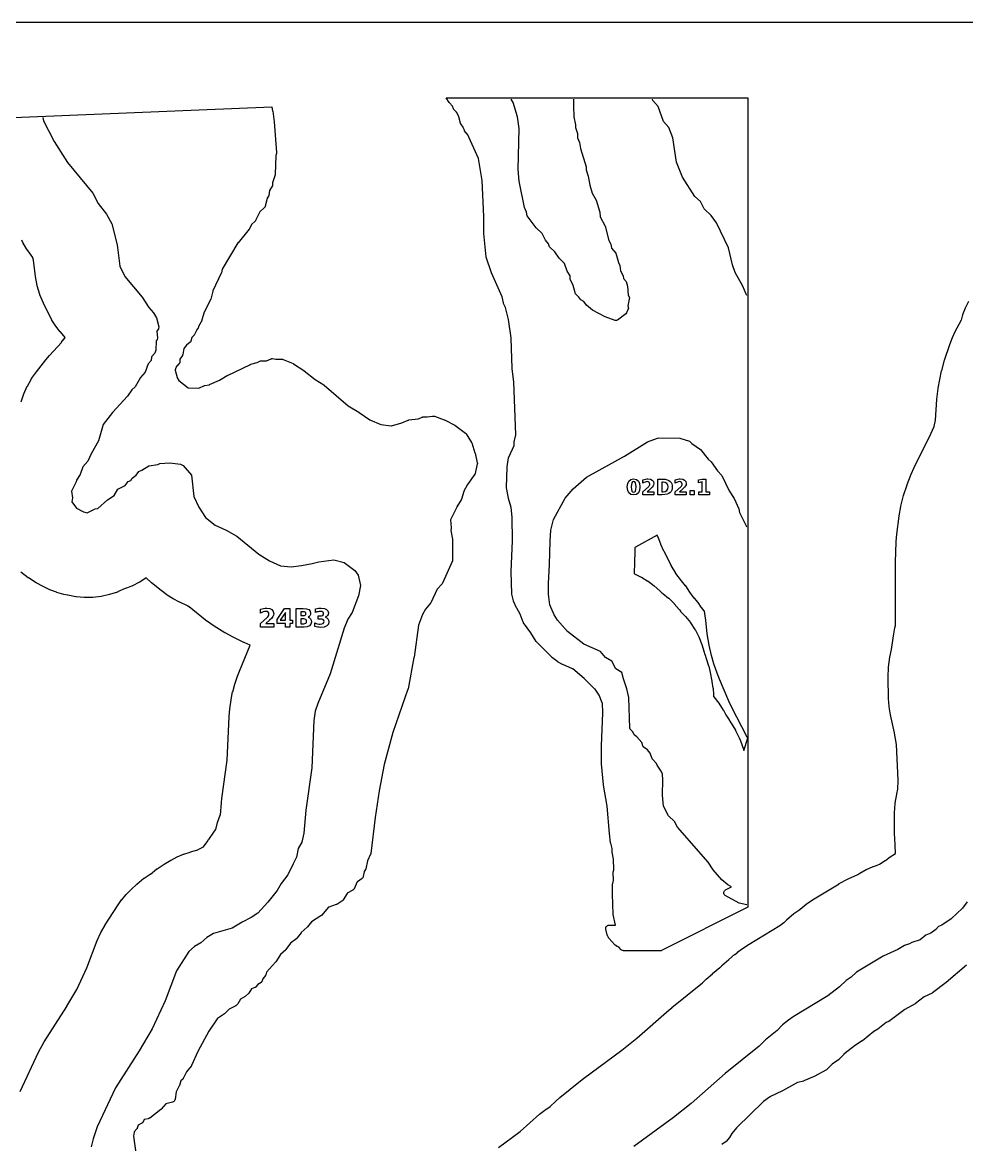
# Model space of a CAD drawing. Header units: millimetres. Extents: x 0 to 841, y 0 to 594.
# Drawn here: x 395.7 to 618.4, y 329.5 to 594 of the extents above; entities that cross this region are included whole.
import ezdxf

# ---------------------------------------------------------------- set-up
doc = ezdxf.new("R2010")
doc.units = ezdxf.units.MM
for name, color, linetype in [('CUT', 1, 'Continuous'), ('ENGRAVE', 5, 'Continuous'), ('SHEET_EDGE_DO_NOT_CUT', 8, 'Continuous')]:
    doc.layers.add(name, color=color, linetype=linetype)

msp = doc.modelspace()

# ---------------------------------------------------------------- linework, layer by layer
at = {"layer": 'CUT'}
for points in [[(380.17, 571.01), (454.53, 574.11), (454.75, 573.11), (454.75, 573.11), (454.76, 573.07), (455.11, 570.57), (455.11, 570.54), (455.67, 563.3), (455.67, 563.25), (455.67, 563.21), (455.66, 563.16), (455.65, 563.11), (455.5, 562.65), (455.5, 562.64), (455.5, 562.63), (455.36, 558.18), (455.36, 558.14), (455.35, 558.09), (455.34, 558.05), (454.74, 556.16), (454.74, 556.15), (454.74, 556.14), (454.75, 555.65), (454.75, 555.6), (454.74, 555.55), (454.73, 555.5), (454.71, 555.46), (454.69, 555.41), (454.67, 555.37), (454.04, 554.41), (454.03, 554.4), (454.03, 554.38), (453.84, 553.22), (453.83, 553.17), (453.82, 553.12), (453.8, 553.08), (453.77, 553.03), (453.46, 552.54), (453.45, 552.53), (453.45, 552.51), (453, 550.69), (452.99, 550.65), (452.97, 550.6), (452.95, 550.56), (452.87, 550.43), (452.85, 550.39), (452.82, 550.35), (452.78, 550.32), (451.72, 549.33), (451.71, 549.33), (451.7, 549.32), (450.74, 547.29), (450.71, 547.25), (450.69, 547.21), (450.65, 547.17), (450.62, 547.13), (449.74, 546.35), (449.74, 546.34), (449.73, 546.33), (449.3, 545.35), (449.28, 545.31), (449.25, 545.27), (449.23, 545.23), (446.58, 542.05), (446.58, 542.04), (446.57, 542.03), (442.88, 535.85), (442.87, 535.84), (442.87, 535.83), (442.66, 535.01), (442.64, 534.96), (442.63, 534.92), (440.66, 530.69), (440.65, 530.68), (440.65, 530.66), (440.17, 528.78), (440.15, 528.73), (440.13, 528.68), (438.52, 525.45), (438.51, 525.44), (438.51, 525.43), (437.97, 523.56), (437.96, 523.52), (437.94, 523.48), (437.92, 523.44), (437.24, 522.3), (437.23, 522.29), (437.23, 522.28), (437.16, 521.96), (437.15, 521.91), (437.13, 521.86), (437.11, 521.81), (437.08, 521.77), (437.05, 521.73), (436.78, 521.42), (436.77, 521.41), (436.76, 521.4), (436.29, 520.41), (436.27, 520.37), (436.24, 520.33), (436.22, 520.3), (435.73, 519.74), (435.72, 519.72), (435.72, 519.71), (435.47, 518.87), (435.46, 518.82), (435.43, 518.77), (435.41, 518.72), (435.37, 518.68), (435.34, 518.64), (435.3, 518.61), (434.42, 517.93), (434.41, 517.93), (434.4, 517.92), (433.84, 517.16), (433.83, 517.14), (433.83, 517.13), (433.54, 515.71), (433.53, 515.66), (433.51, 515.61), (433.49, 515.57), (433.47, 515.52), (432.85, 514.61), (432.84, 514.6), (432.84, 514.59), (432.89, 514.13), (432.89, 514.08), (432.89, 514.04), (432.89, 513.99), (432.87, 513.88), (432.86, 513.83), (432.84, 513.79), (432.82, 513.74), (432.8, 513.7), (432.74, 513.6), (432.72, 513.56), (432.69, 513.53), (432.65, 513.5), (432.12, 513), (432.12, 512.99), (432.11, 512.98), (431.77, 512.07), (431.77, 512.05), (431.77, 512.04), (432.23, 510.27), (432.24, 510.26), (432.24, 510.25), (432.61, 509.6), (432.62, 509.59), (432.63, 509.58), (434.82, 507.84), (434.83, 507.83), (434.84, 507.83), (437.32, 507.8), (437.33, 507.8), (437.35, 507.81), (438.64, 508.38), (438.67, 508.4), (438.71, 508.41), (438.76, 508.42), (439.81, 508.6), (439.82, 508.6), (439.83, 508.61), (442.23, 509.69), (442.25, 509.7), (444.05, 510.74), (444.08, 510.76), (449.5, 513.4), (449.54, 513.42), (449.59, 513.44), (451.1, 513.85), (451.11, 513.85), (451.12, 513.85), (451.87, 514.21), (451.91, 514.23), (451.95, 514.25), (452, 514.26), (452.04, 514.26), (452.09, 514.26), (453.27, 514.25), (453.28, 514.25), (453.29, 514.26), (454.43, 514.72), (454.48, 514.73), (454.52, 514.74), (454.56, 514.75), (454.61, 514.75), (454.65, 514.75), (454.7, 514.75), (455.48, 514.62), (455.51, 514.62), (457.04, 514.59), (457.09, 514.58), (457.13, 514.58), (457.18, 514.57), (457.22, 514.55), (459.57, 513.6), (459.61, 513.58), (459.65, 513.55), (462.14, 511.91), (462.18, 511.88), (464.75, 509.86), (464.77, 509.85), (466.85, 508.53), (466.88, 508.51), (466.91, 508.49), (472.53, 503.6), (472.54, 503.59), (472.55, 503.58), (475.11, 502.1), (475.14, 502.08), (477.67, 500.35), (477.68, 500.34), (477.69, 500.34), (480.22, 499.21), (480.23, 499.21), (480.24, 499.2), (482.73, 498.92), (482.74, 498.92), (482.76, 498.92), (485.18, 499.61), (485.21, 499.62), (486.71, 500.26), (486.76, 500.27), (486.8, 500.28), (486.85, 500.29), (489.04, 500.56), (489.05, 500.56), (489.06, 500.57), (490.07, 500.97), (490.12, 500.99), (490.17, 501), (490.22, 501.01), (490.27, 501.01), (491.18, 501), (491.19, 501), (491.2, 501), (492.46, 501.21), (492.51, 501.21), (492.56, 501.21), (492.61, 501.21), (492.79, 501.19), (492.84, 501.18), (492.89, 501.16), (495.2, 500.33), (495.26, 500.31), (497.67, 499.06), (497.71, 499.04), (497.74, 499.02), (500.25, 497.15), (500.28, 497.12), (500.32, 497.09), (500.35, 497.05), (500.37, 497.02), (501.63, 495), (501.66, 494.94), (501.68, 494.89), (502.45, 492.53), (502.47, 492.49), (503.01, 490.15), (503.02, 490.1), (503.02, 490.06), (503.02, 490.01), (503.02, 489.97), (503.01, 489.93), (502.5, 487.65), (502.49, 487.6), (502.47, 487.56), (502.45, 487.51), (502.42, 487.47), (500.71, 485.08), (500.7, 485.05), (499.82, 483.49), (499.82, 483.48), (499.81, 483.46), (499.27, 481.58), (499.26, 481.54), (499.24, 481.5), (499.22, 481.45), (498.18, 479.78), (498.16, 479.76), (496.68, 476.74), (496.67, 476.73), (496.67, 476.72), (496.85, 474.87), (496.85, 474.82), (496.85, 474.77), (496.84, 474.72), (496.75, 474.27), (496.75, 474.26), (496.75, 474.25), (497.14, 472.22), (497.14, 472.17), (497.15, 472.13), (497.17, 467.27), (497.17, 467.22), (497.16, 467.17), (497.15, 467.11), (497.13, 467.07), (494.78, 461.82), (494.75, 461.77), (494.72, 461.73), (494.69, 461.69), (493.52, 460.43), (493.51, 460.42), (493.51, 460.41), (492.03, 457.2), (492.01, 457.16), (491.99, 457.12), (491.96, 457.08), (490.81, 455.72), (490.8, 455.71), (490.8, 455.7), (490.07, 454.45), (490.06, 454.44), (490.06, 454.43), (489.13, 451.9), (489.12, 451.89), (489.12, 451.88), (488.08, 444.33), (488.07, 444.31), (486.68, 436.87), (486.67, 436.83), (486.66, 436.79), (483.08, 426.64), (483.07, 426.62), (481.08, 419.04), (481.07, 419.03), (479.9, 412.89), (479.9, 412.88), (478.92, 406.6), (478.92, 406.59), (477.9, 398.05), (477.89, 398), (477.88, 397.95), (477.86, 397.89), (477.12, 396.35), (477.12, 396.34), (477.11, 396.33), (476.72, 394.46), (476.71, 394.41), (476.69, 394.36), (476.67, 394.31), (476.64, 394.27), (476.32, 393.81), (476.31, 393.81), (476.31, 393.79), (476.12, 392.62), (476.11, 392.57), (476.09, 392.52), (476.07, 392.48), (476.05, 392.43), (476.02, 392.39), (475.93, 392.28), (475.9, 392.24), (475.86, 392.2), (475.82, 392.17), (474.72, 391.43), (474.71, 391.43), (474.71, 391.42), (473.95, 389.78), (473.92, 389.74), (473.9, 389.69), (473.86, 389.65), (473.83, 389.62), (473.72, 389.52), (473.68, 389.48), (473.63, 389.46), (472.33, 388.7), (472.32, 388.69), (472.32, 388.68), (471.4, 387.18), (471.37, 387.14), (471.34, 387.1), (471.3, 387.06), (471.26, 387.03), (469.89, 386.09), (469.85, 386.07), (469.81, 386.05), (469.76, 386.03), (467.96, 385.46), (467.95, 385.46), (467.94, 385.45), (466.25, 383.47), (466.21, 383.43), (466.17, 383.4), (466.13, 383.37), (463.9, 381.99), (463.89, 381.99), (463.88, 381.98), (462.98, 380.78), (462.94, 380.74), (462.91, 380.71), (461.47, 379.43), (461.46, 379.42), (461.45, 379.41), (460.55, 378.17), (460.52, 378.14), (460.49, 378.1), (460.45, 378.07), (458.96, 376.93), (458.95, 376.92), (458.94, 376.91), (457.89, 375.45), (457.86, 375.41), (457.82, 375.37), (456.62, 374.27), (456.61, 374.27), (456.6, 374.26), (455.5, 372.52), (455.48, 372.49), (455.45, 372.45), (453.32, 370.11), (453.31, 370.1), (453.31, 370.08), (453.12, 369.49), (453.11, 369.45), (453.09, 369.41), (453.07, 369.38), (453.04, 369.34), (452.42, 368.53), (452.42, 368.52), (452.41, 368.51), (452.28, 368.05), (452.26, 368), (452.24, 367.96), (452.22, 367.91), (452.14, 367.81), (452.12, 367.77), (452.08, 367.73), (452.05, 367.7), (452.01, 367.67), (451.28, 367.17), (451.27, 367.17), (451.26, 367.16), (450.79, 366.61), (450.76, 366.57), (450.72, 366.53), (450.68, 366.5), (450.63, 366.48), (450.58, 366.46), (449.76, 366.17), (449.75, 366.16), (449.75, 366.15), (449.14, 365.19), (449.11, 365.15), (449.08, 365.11), (449.05, 365.08), (448.35, 364.44), (448.31, 364.41), (448.27, 364.38), (447.19, 363.73), (447.18, 363.72), (447.18, 363.71), (446.51, 362.63), (446.48, 362.59), (446.45, 362.56), (446.42, 362.52), (446.04, 362.18), (446, 362.15), (445.96, 362.12), (445.92, 362.1), (444.49, 361.41), (444.48, 361.4), (444.47, 361.4), (443.51, 360.39), (443.47, 360.35), (443.43, 360.32), (441.72, 359.16), (441.71, 359.15), (441.7, 359.14), (439.68, 356.2), (439.67, 356.18), (437.11, 351.4), (437.1, 351.39), (435.61, 348.08), (435.59, 348.04), (435.57, 348), (435.54, 347.97), (434.45, 346.63), (434.44, 346.62), (434.43, 346.61), (433.67, 345.05), (433.64, 345.01), (433.62, 344.97), (433.59, 344.94), (433.56, 344.9), (433.08, 344.47), (433.07, 344.46), (433.07, 344.45), (432.76, 343.42), (432.74, 343.38), (432.72, 343.33), (431.98, 341.93), (431.97, 341.92), (431.97, 341.9), (431.74, 340.15), (431.73, 340.11), (431.72, 340.07), (431.7, 340.03), (431.64, 339.87), (431.62, 339.83), (431.6, 339.79), (431.57, 339.75), (431.54, 339.72), (431.51, 339.68), (431.47, 339.65), (431.31, 339.53), (431.27, 339.51), (431.22, 339.48), (431.18, 339.47), (431.13, 339.45), (429.59, 339.09), (429.58, 339.08), (429.57, 339.07), (428.48, 337.77), (428.44, 337.73), (428.4, 337.69), (425.75, 335.71), (425.71, 335.69), (425.67, 335.66), (425.52, 335.59), (425.47, 335.57), (425.42, 335.56), (425.38, 335.55), (424.51, 335.41), (424.5, 335.41), (424.49, 335.4), (424.1, 334.68), (424.07, 334.63), (424.04, 334.59), (424.01, 334.56), (423.97, 334.52), (423.93, 334.5), (423.88, 334.47), (423.04, 334.04), (423.03, 334.04), (423.02, 334.02), (422.84, 333.35), (422.83, 333.31), (422.81, 333.27), (422.79, 333.23), (422.77, 333.19), (422.74, 333.15), (422.13, 332.44), (422.12, 332.43), (422.12, 332.42), (421.95, 331.48), (421.95, 331.47), (421.95, 331.46), (422.95, 324.06)], [(395.47, 504.55), (396.08, 506.41), (396.1, 506.46), (396.89, 508.24), (396.91, 508.29), (397.88, 509.99), (397.91, 510.03), (399.04, 511.63), (399.06, 511.65), (401.25, 514.43), (401.26, 514.44), (402.15, 515.49), (402.16, 515.5), (404.95, 518.57), (404.97, 518.59), (405.39, 519.17), (405.4, 519.19), (405.82, 519.71), (405.83, 519.72), (405.82, 519.73), (404.7, 521.05), (404.68, 521.06), (403.64, 522.39), (403.61, 522.43), (402.69, 523.83), (402.67, 523.87), (401.87, 525.36), (401.86, 525.38), (400.69, 527.79), (400.68, 527.82), (399.85, 529.8), (399.83, 529.85), (399.23, 531.91), (399.21, 531.96), (398.84, 534.08), (398.83, 534.11), (398.37, 537.95), (398.36, 537.98), (398.23, 538.54), (398.22, 538.55), (398.21, 538.56), (397.78, 539.12), (397.77, 539.14), (396.76, 540.57), (396.74, 540.61), (395.87, 542.12), (395.86, 542.14), (395.58, 542.68)], [(508, 328.77), (513.11, 332.53), (513.12, 332.54), (517.7, 336.6), (517.71, 336.61), (518.91, 337.59), (518.94, 337.61), (520.15, 338.45), (520.18, 338.47), (521.51, 339.71), (521.52, 339.72), (522.48, 340.54), (522.49, 340.55), (527.31, 344.48), (527.32, 344.49), (528.07, 345.07), (528.08, 345.07), (537.11, 351.74), (537.12, 351.75), (540.62, 354.51), (540.63, 354.52), (548.22, 361.2), (548.23, 361.2), (548.85, 361.73), (548.86, 361.74), (556.11, 367.6), (556.13, 367.61), (556.97, 368.44), (556.99, 368.46), (558.44, 369.74), (558.46, 369.76), (560.23, 371.19), (560.25, 371.21), (560.66, 371.63), (560.68, 371.65), (562.29, 373.12), (562.31, 373.13), (563.69, 374.26), (563.7, 374.27), (564.45, 374.85), (564.46, 374.86), (565.55, 375.67), (565.57, 375.68), (567.1, 376.71), (567.12, 376.72), (574.35, 381.1), (574.37, 381.11), (575.31, 381.82), (575.33, 381.84), (575.99, 382.48), (576.01, 382.5), (577.6, 383.89), (577.64, 383.93), (579.03, 384.9), (579.06, 384.92), (579.11, 384.96), (579.12, 384.98), (580.52, 386.12), (580.56, 386.15), (582.06, 387.16), (582.08, 387.17), (588.3, 390.96), (588.33, 390.97), (590.46, 392.1), (590.49, 392.11), (592.7, 393.11), (592.73, 393.13), (593.2, 393.41), (593.22, 393.43), (594.74, 394.28), (594.78, 394.3), (596.36, 395), (596.41, 395.02), (597.12, 395.27), (597.14, 395.27), (597.85, 395.59), (597.87, 395.6), (599.2, 396.4), (599.23, 396.42), (600.05, 397.08), (600.09, 397.12), (601.6, 398.08), (601.61, 398.09), (601.61, 398.1), (601.61, 398.19), (601.61, 398.2), (601.43, 401.67), (601.43, 401.68), (601.41, 402.66), (601.41, 402.67), (601.4, 407.62), (601.4, 407.65), (601.53, 409.85), (601.53, 409.91), (601.9, 412.08), (601.91, 412.11), (602.16, 413.25), (602.17, 413.26), (602.17, 413.27), (602.26, 415.32), (602.26, 415.35), (601.84, 423.77), (601.84, 423.8), (601.42, 426.48), (601.42, 426.5), (600.47, 430.78), (600.46, 430.81), (600.14, 432.66), (600.14, 432.71), (600, 434.59), (599.99, 434.62), (599.86, 439.6), (599.86, 439.63), (599.94, 441.98), (599.94, 442.04), (600.3, 444.36), (600.31, 444.39), (600.7, 446.18), (600.7, 446.2), (601.14, 449.38), (601.14, 449.41), (601.49, 451.25), (601.49, 451.27), (601.63, 451.85), (601.63, 451.86), (601.63, 451.87), (601.59, 465.98), (601.59, 465.99), (601.6, 466.79), (601.6, 466.8), (601.78, 471.58), (601.78, 471.6), (601.92, 473.33), (601.92, 473.35), (602.46, 477.64), (602.47, 477.67), (602.88, 479.9), (602.89, 479.93), (603.5, 482.45), (603.51, 482.48), (604.33, 485.03), (604.34, 485.06), (605.3, 487.5), (605.31, 487.52), (606.02, 489.11), (606.03, 489.13), (609.56, 496.17), (609.56, 496.18), (610.74, 498.75), (610.75, 498.76), (610.75, 498.77), (611.02, 500.2), (611.02, 500.23), (611.34, 505.13), (611.34, 505.16), (611.68, 507.72), (611.68, 507.75), (612.5, 511.89), (612.51, 511.93), (613.15, 514.36), (613.16, 514.39), (614.4, 518.09), (614.41, 518.11), (615.02, 519.71), (615.04, 519.75), (615.78, 521.28), (615.79, 521.3), (617.03, 523.59), (617.04, 523.6), (617.14, 523.82), (617.15, 523.85), (617.5, 525.06), (617.52, 525.11), (618.14, 526.71), (618.16, 526.75), (618.93, 528.31)], [(395.25, 342.01), (399.51, 351.23), (399.52, 351.27), (400.86, 353.69), (400.87, 353.72), (406.24, 362.05), (406.25, 362.06), (408.58, 366.01), (408.59, 366.03), (410.93, 371.09), (410.93, 371.11), (413.39, 377.54), (413.4, 377.57), (414.22, 379.42), (414.25, 379.46), (415.25, 381.22), (415.27, 381.24), (418.16, 385.75), (418.18, 385.77), (419.13, 387.12), (419.15, 387.15), (420.21, 388.41), (420.24, 388.44), (421.4, 389.61), (421.42, 389.63), (422.7, 390.82), (422.72, 390.83), (424.41, 392.23), (424.46, 392.26), (425.89, 393.2), (425.91, 393.22), (427.44, 394.45), (427.48, 394.48), (429.17, 395.58), (429.19, 395.59), (430.76, 396.5), (430.78, 396.51), (432.22, 397.26), (432.26, 397.28), (433.74, 397.91), (433.78, 397.93), (435.33, 398.43), (435.34, 398.44), (437.1, 398.94), (437.11, 398.94), (437.12, 398.95), (437.19, 398.99), (437.21, 399), (438.42, 399.67), (438.43, 399.68), (438.44, 399.68), (439.32, 400.8), (439.34, 400.82), (439.66, 401.35), (439.67, 401.37), (440.87, 403.12), (440.88, 403.14), (441.28, 403.66), (441.29, 403.67), (441.29, 403.68), (441.32, 403.75), (441.33, 403.76), (441.33, 403.77), (441.76, 405.36), (441.78, 405.41), (442.41, 407.09), (442.42, 407.1), (442.42, 407.11), (442.69, 410.07), (442.69, 410.08), (442.8, 411.01), (442.8, 411.02), (444.06, 420.09), (444.06, 420.11), (444.51, 430.31), (444.51, 430.34), (444.68, 432.19), (444.68, 432.21), (444.98, 434.34), (444.98, 434.36), (445.32, 436.18), (445.33, 436.23), (445.84, 438.01), (445.85, 438.03), (446.47, 439.86), (446.48, 439.87), (446.93, 441.08), (446.94, 441.1), (449.45, 447.18), (449.46, 447.2), (449.46, 447.21), (449.45, 447.21), (448.02, 447.82), (447.99, 447.83), (445.43, 449.05), (445.41, 449.06), (443.52, 450.09), (443.5, 450.1), (440.99, 451.65), (440.96, 451.67), (438.95, 453.1), (438.92, 453.12), (435.04, 456.25), (435.03, 456.26), (435.02, 456.26), (434.67, 456.46), (434.66, 456.47), (432.84, 457.3), (432.82, 457.31), (431.31, 458.09), (431.27, 458.11), (429.84, 459.01), (429.81, 459.03), (428.45, 460.06), (428.43, 460.07), (426.22, 461.9), (426.2, 461.92), (424.95, 463.06), (424.94, 463.07), (424.93, 463.06), (423.4, 462.08), (423.35, 462.06), (421.52, 461.14), (421.47, 461.12), (420.26, 460.66), (420.24, 460.65), (420, 460.53), (419.98, 460.52), (418.19, 459.74), (418.14, 459.72), (416.29, 459.12), (416.25, 459.1), (414.35, 458.69), (414.3, 458.68), (412.37, 458.46), (412.32, 458.45), (410.38, 458.42), (410.33, 458.42), (408.4, 458.59), (408.35, 458.59), (406.42, 458.95), (406.4, 458.96), (405.52, 459.17), (405.5, 459.17), (403.85, 459.64), (403.81, 459.65), (402.22, 460.26), (402.18, 460.27), (400.65, 461.02), (400.63, 461.03), (399.01, 461.9), (398.98, 461.92), (397.14, 463.05), (397.09, 463.08), (395.4, 464.39)], [(618.38, 371.74), (618.36, 371.73), (613.55, 367.67), (613.53, 367.66), (610.32, 365.21), (610.28, 365.18), (610.23, 365.16), (608.36, 364.28), (608.35, 364.27), (608.34, 364.27), (606.3, 362.7), (606.24, 362.66), (603.81, 361.3), (603.78, 361.29), (600.08, 358.5), (600.03, 358.47), (599.98, 358.45), (599.43, 358.21), (599.42, 358.2), (599.41, 358.2), (597.48, 356.69), (597.45, 356.66), (597.42, 356.64), (596.5, 356.14), (596.49, 356.13), (596.49, 356.12), (593.82, 353.93), (593.76, 353.89), (592.19, 352.92), (592.17, 352.9), (589.42, 350.74), (589.42, 350.73), (589.41, 350.72), (588.27, 349.49), (588.24, 349.46), (588.21, 349.43), (588.18, 349.41), (586.69, 348.45), (586.68, 348.45), (586.67, 348.44), (585.48, 347.2), (585.45, 347.16), (585.41, 347.13), (585.36, 347.1), (582.44, 345.52), (582.4, 345.5), (579.98, 344.46), (579.91, 344.44), (578.55, 344.07), (578.53, 344.06), (578.52, 344.06), (574.98, 342.11), (574.96, 342.1), (571.96, 340.68), (571.95, 340.67), (571.94, 340.67), (570.52, 339.64), (570.51, 339.64), (570.5, 339.63), (564.17, 333.45), (564.16, 333.43), (563.03, 332.11), (563.02, 332.1), (563.02, 332.09), (562.47, 331.11), (562.45, 331.07), (562.42, 331.04), (561.79, 330.26), (561.75, 330.22), (561.72, 330.19), (561.69, 330.17), (560.68, 329.46)]]:
    msp.add_lwpolyline(points, dxfattribs=at)
for points in [[(546.47, 375.21), (546.43, 375.19), (546.39, 375.17), (546.34, 375.16), (546.18, 375.13), (546.13, 375.13), (546.09, 375.13), (537.48, 375.17), (537.43, 375.17), (537.38, 375.18), (537.32, 375.2), (537.08, 375.28), (537.03, 375.3), (536.99, 375.32), (536.95, 375.34), (536.92, 375.37), (536.89, 375.4), (536.85, 375.44), (536.43, 375.94), (536.42, 375.95), (536.42, 375.96), (535.97, 376.16), (535.92, 376.19), (535.88, 376.22), (535.54, 376.47), (535.5, 376.5), (535.47, 376.53), (534.03, 378.14), (534, 378.17), (533.97, 378.21), (533.95, 378.24), (533.68, 378.78), (533.65, 378.84), (533.64, 378.89), (533.29, 380.27), (533.28, 380.32), (533.28, 380.37), (533.28, 380.42), (533.29, 380.47), (533.3, 380.53), (533.35, 380.7), (533.37, 380.75), (533.39, 380.79), (533.41, 380.83), (533.44, 380.87), (533.47, 380.91), (533.5, 380.94), (533.54, 380.97), (533.67, 381.07), (533.72, 381.09), (533.76, 381.12), (533.81, 381.14), (533.86, 381.15), (533.91, 381.16), (533.96, 381.16), (535.61, 381.18), (535.63, 381.18), (535.62, 381.19), (535.02, 383.67), (535.01, 383.72), (535.01, 383.77), (534.87, 388.51), (534.87, 388.53), (534.92, 390.91), (534.92, 390.96), (534.93, 391.01), (535.1, 391.76), (535.1, 391.77), (535.1, 391.78), (535.05, 393.59), (535.06, 393.64), (535.06, 393.7), (535.18, 394.26), (535.18, 394.27), (535.18, 394.29), (535.12, 396.73), (535.11, 396.76), (534.83, 398.41), (534.83, 398.45), (534.83, 398.5), (534.83, 399.26), (534.83, 399.27), (534.83, 399.29), (534.46, 400.54), (534.45, 400.58), (534.44, 400.61), (534.17, 402.77), (534.16, 402.79), (533.59, 409.25), (533.59, 409.27), (532.75, 414.22), (532.75, 414.26), (532.32, 419.23), (532.32, 419.26), (532.28, 423.42), (532.28, 423.44), (532.62, 431.22), (532.62, 431.25), (532.49, 433.6), (532.49, 433.62), (532.48, 433.63), (531.76, 435.37), (531.75, 435.38), (531.74, 435.39), (530.76, 436.84), (530.75, 436.85), (530.74, 436.86), (528.22, 439.32), (528.21, 439.33), (525.5, 441.61), (525.49, 441.62), (525.48, 441.62), (523.14, 442.63), (523.09, 442.65), (522.06, 443.22), (522.01, 443.25), (520.72, 444.21), (520.69, 444.23), (520.66, 444.26), (516.95, 448), (516.91, 448.04), (516.88, 448.09), (515.64, 450.09), (515.63, 450.11), (513.92, 452.49), (513.89, 452.53), (513.87, 452.57), (513.85, 452.61), (513.15, 454.52), (513.14, 454.53), (513.14, 454.54), (512.29, 455.94), (512.27, 455.99), (511.56, 457.54), (511.55, 457.58), (511.53, 457.63), (511.13, 459.22), (511.12, 459.28), (511.11, 459.33), (510.98, 464.57), (510.98, 464.6), (511.28, 471.76), (511.28, 471.77), (511.24, 477.34), (511.24, 477.36), (511.01, 479.62), (511, 479.63), (511, 479.65), (510.35, 481.79), (510.34, 481.85), (509.93, 484.3), (509.93, 484.35), (509.92, 484.39), (510.04, 489.19), (510.04, 489.25), (510.39, 491.39), (510.4, 491.43), (510.42, 491.47), (510.43, 491.51), (511.67, 494.26), (511.67, 494.27), (511.67, 494.29), (511.73, 495.31), (511.74, 495.36), (511.75, 495.41), (512.09, 496.76), (512.09, 496.77), (512.09, 496.79), (511.6, 509.25), (511.59, 509.27), (511.23, 512.37), (511.23, 512.41), (511.01, 519.6), (511, 519.63), (510.39, 523.97), (510.38, 524), (509.65, 526.76), (509.63, 526.79), (509.21, 527.78), (509.19, 527.82), (509.18, 527.86), (508.86, 529.28), (508.85, 529.29), (508.85, 529.3), (506.38, 534.94), (506.36, 534.98), (505.09, 538.64), (505.07, 538.69), (505.06, 538.75), (504.55, 544.21), (504.55, 544.26), (504.58, 548.21), (504.58, 548.22), (504.15, 556.74), (504.14, 556.77), (503.28, 561.9), (503.28, 561.91), (503.27, 561.92), (500.66, 567.66), (500.65, 567.67), (500.65, 567.68), (500.02, 568.45), (499.99, 568.49), (499.97, 568.53), (499.95, 568.58), (499.68, 569.26), (499.67, 569.27), (499.67, 569.28), (499.13, 570.1), (499.11, 570.14), (499.08, 570.19), (499.07, 570.23), (498.63, 571.76), (498.63, 571.77), (498.62, 571.78), (498.15, 572.78), (498.14, 572.8), (498.13, 572.81), (497.52, 573.43), (497.48, 573.47), (497.45, 573.51), (497.42, 573.56), (497.4, 573.61), (497.17, 574.26), (497.17, 574.27), (497.16, 574.28), (496.43, 575.01), (496.39, 575.06), (496.35, 575.11), (495.67, 576.23), (566.83, 576.23), (566.83, 385.42), (546.47, 375.21)], [(566.77, 425.26), (566.63, 425.5), (566.62, 425.52), (562.94, 432.68), (562.93, 432.7), (562.35, 433.94), (562.34, 433.96), (560.1, 439.19), (560.09, 439.21), (559.55, 440.6), (559.55, 440.62), (558.8, 442.81), (558.79, 442.83), (558.25, 444.72), (558.24, 444.74), (557.67, 447.17), (557.66, 447.2), (557.23, 449.85), (557.23, 449.88), (556.92, 453.12), (556.92, 453.13), (556.92, 453.14), (556.82, 453.54), (556.81, 453.58), (556.55, 455.23), (556.55, 455.24), (556.54, 455.25), (555.85, 456.11), (555.82, 456.15), (555.09, 457.23), (555.07, 457.25), (554.19, 458.24), (554.16, 458.28), (553.11, 459.7), (553.09, 459.72), (552.14, 461.15), (552.12, 461.17), (551.15, 462.34), (551.13, 462.36), (549.85, 464.09), (549.82, 464.14), (548.73, 466), (548.71, 466.03), (547.03, 469.31), (547.02, 469.33), (546.28, 470.96), (546.26, 471), (545.68, 472.65), (545.67, 472.67), (545.67, 472.68), (545.52, 472.91), (545.51, 472.93), (545.4, 473.13), (545.39, 473.14), (545.38, 473.14), (540.3, 470.31), (540.29, 470.3), (540.28, 470.29), (540.18, 470.21), (540.18, 470.2), (540.17, 470.19), (540.13, 470.12), (540.13, 470.11), (540.13, 470.1), (540.06, 465.87), (540.06, 465.86), (540.02, 464.98), (540.02, 464.97), (539.97, 464.09), (539.97, 464.08), (539.98, 464.08), (540.05, 464.05), (540.07, 464.04), (541.67, 463.25), (541.71, 463.23), (543.23, 462.31), (543.26, 462.28), (544.69, 461.22), (544.73, 461.19), (546.05, 460.01), (546.08, 459.98), (546.38, 459.66), (546.39, 459.65), (546.4, 459.64), (546.7, 459.44), (546.74, 459.41), (548.12, 458.27), (548.16, 458.24), (549.43, 456.98), (549.46, 456.95), (550.62, 455.58), (550.65, 455.54), (550.9, 455.18), (550.9, 455.18), (550.91, 455.17), (552.04, 454.01), (552.07, 453.97), (553.25, 452.5), (553.28, 452.47), (554.32, 450.89), (554.34, 450.85), (555.22, 449.18), (555.24, 449.14), (555.95, 447.39), (555.96, 447.35), (556.51, 445.53), (556.51, 445.51), (556.61, 445.1), (556.62, 445.08), (557.08, 443.82), (557.09, 443.8), (557.56, 442.32), (557.58, 442.28), (557.93, 440.77), (557.94, 440.75), (558.34, 438.68), (558.34, 438.66), (558.58, 437.09), (558.59, 437.05), (558.7, 435.48), (558.7, 435.46), (558.71, 435.08), (558.72, 435.07), (558.72, 435.06), (558.75, 435.04), (558.76, 435.02), (559.95, 433.53), (559.98, 433.5), (561.01, 431.91), (561.04, 431.87), (561.62, 430.77), (561.63, 430.74), (562.25, 429.84), (562.27, 429.81), (562.8, 428.87), (562.81, 428.85), (562.84, 428.8), (562.86, 428.78), (563.87, 427.14), (563.89, 427.09), (564.74, 425.36), (564.75, 425.33), (565.04, 424.67), (565.05, 424.64), (565.78, 422.64), (565.79, 422.59), (565.86, 422.34), (565.86, 422.33), (565.86, 422.34), (566.77, 425.24), (566.78, 425.25), (566.77, 425.26)]]:
    msp.add_lwpolyline(points, close=True, dxfattribs=at)
at = {"layer": 'ENGRAVE'}
for points in [[(525.69, 575.93), (525.66, 574.26), (525.78, 571.77), (526.18, 569.87), (526.13, 569.27), (526.64, 567.78), (526.62, 566.77), (527.11, 565.7), (527.37, 564.25), (528.67, 559.93), (528.71, 559.27), (529.16, 557.73), (529.52, 555.62), (530.1, 553.73), (531.07, 552.08), (531.93, 549.27), (532.01, 548.14), (533.14, 545.99), (533.99, 542.62), (534.5, 541.69), (534.62, 540.75), (535.67, 539.59), (536.28, 537.4), (536.65, 536.69), (536.79, 535.42), (537.43, 534.3), (537.49, 533.62), (538.14, 532.92), (538.46, 531.85), (538.61, 529.74), (538.86, 529.15), (538.53, 527.16), (538.62, 526.63), (538.22, 525.57), (538.03, 525.28), (536.09, 523.83), (535.82, 523.73), (535.54, 523.74), (533.15, 524.56), (530.16, 526.2), (528.77, 527.35), (528.14, 528.23), (527.4, 528.63), (526.98, 529.27), (526.37, 529.77), (526.2, 530.03), (525.64, 531.99), (524.89, 533.45), (524.88, 534.27), (524.23, 535.36), (523.55, 537.17), (522.33, 538.46), (521.3, 539.93), (520.04, 541.11), (519.78, 541.77), (519.06, 542.69), (518.28, 544.27), (516.91, 545.61), (514.75, 548.41), (514.61, 549.27), (514.12, 550.36), (512.9, 556.57), (512.66, 559.31), (512.85, 569), (512.52, 571.77), (511.44, 575.09), (511, 575.93)], [(566.53, 529.66), (566.37, 529.93), (565.59, 531.79), (563.83, 535.03), (563.17, 536.82), (562.22, 540.85), (559.38, 546.77), (558.14, 548.5), (556.52, 550.09), (555.64, 551.82), (554.3, 552.98), (551.39, 557.52), (549.96, 561.05), (549.15, 566.77), (548.15, 569.26), (546.89, 570.62), (545.64, 574.15), (544.42, 575.6), (544.28, 575.93)], [(400.56, 571.56), (400.75, 570.82), (403.2, 565.93), (406.38, 561.02), (412.35, 553.78), (413.62, 551.33), (415.58, 548.79), (416.86, 546.56), (418.07, 541.55), (418.69, 536.51), (419.87, 534.08), (424.01, 529.25), (425.54, 526.81), (426.62, 525.57), (427.36, 524.34), (427.88, 522.21), (427.83, 521.79), (427.4, 521.25), (427.63, 519.56), (427.55, 519.27), (427.31, 518.93), (427.24, 516.76), (426.97, 516.01), (426.18, 515.16), (426.12, 514.34), (425.39, 513.49), (424.66, 511.55), (423.61, 510.32), (422.33, 508.1), (421.56, 507.4), (420.49, 505.93), (416.96, 502.05), (414.75, 499.25), (413.69, 495.38), (411.93, 492.27), (411.18, 490.58), (409.98, 489.23), (409.38, 487.42), (408.52, 486.06), (408.45, 485.72), (408.23, 485.42), (407.35, 483.53), (407.59, 481.89), (407.38, 481.01), (408.49, 479.51), (410.13, 478.63), (411.04, 478.41), (412.86, 479.33), (413.49, 479.45), (415.78, 481.49), (417.34, 482.46), (418.28, 484), (419.97, 484.84), (420.69, 485.78), (421.29, 486.03), (421.65, 486.6), (422.53, 487.29), (423.16, 488.14), (423.89, 488.45), (425.59, 489.5), (427.65, 489.79), (428.17, 490.02), (430.49, 490.18), (433.04, 489.83), (433.61, 489.55), (435.63, 487.31), (436.17, 482.21), (437.36, 479.74), (438.95, 477.32), (441.18, 475.48), (443.76, 474.3), (446.29, 472.87), (451.5, 468.67), (454.03, 467.11), (456.61, 465.87), (459.11, 465.69), (461.58, 465.97), (464.06, 466.41), (465.61, 466.87), (469.18, 467.29), (471.64, 466.67), (474.13, 464.76), (474.91, 463.66), (475.5, 461.3), (475.01, 458.81), (473.5, 454.92), (472.48, 453.35), (471.6, 451.17), (468.3, 440.42), (465.41, 433.44), (464.79, 431.6), (464.49, 429.45), (464, 418.28), (462.61, 408.26), (462.12, 402.88), (461.63, 400.74), (460.8, 399.24), (460.36, 397.24), (459.62, 395.62), (458.35, 393.06), (456.76, 390.98), (455.78, 389.37), (453.6, 386.61), (451.23, 384.02), (449.7, 382.96), (447.57, 381.89), (445.17, 380.44), (440.79, 379.19), (439.2, 378.27), (437.78, 377), (436.29, 376.14), (434.99, 374.94), (432.08, 370.41), (429.37, 363.33), (426.32, 356.73), (423.27, 351.55), (417.67, 342.87), (413.4, 333.62), (412.44, 330.85), (411.94, 328.91)], [(566.53, 385.94), (564.77, 386.41), (561.45, 388.19), (561.24, 388.4), (561.13, 388.67), (561.14, 388.97), (561.26, 389.24), (561.54, 389.48), (562.97, 390.2), (562.07, 390.7), (560.65, 391.85), (558.59, 394.23), (557.42, 396.06), (550.22, 404.28), (549.47, 405.6), (548.13, 406.99), (546.93, 409.2), (546.7, 411.81), (546.77, 415.42), (546.66, 416.77), (546.36, 417.47), (545.38, 418.9), (545.27, 419.27), (544.26, 420.39), (543.78, 421.77), (543.14, 422.49), (542.14, 423.21), (541.78, 424.27), (540.64, 425.6), (540, 426.07), (539.71, 426.77), (539.08, 427.38), (538.94, 427.63), (538.71, 434.84), (538.3, 436.93), (537.46, 439.23), (537.09, 440.72), (535.67, 441.61), (534.76, 443.39), (533.26, 444.31), (532.08, 445.7), (528.12, 447.42), (524.31, 450.44), (521.88, 453.11), (521.16, 454.32), (520.11, 456.67), (519.79, 459.23), (519.79, 461.75), (520.06, 466.2), (520.15, 471.75), (520.38, 474.27), (521, 476.8), (523.73, 481.83), (525.65, 484.07), (528.76, 486.77), (537.74, 491.77), (543.15, 495.11), (545.51, 496.02), (545.79, 496.07), (550.75, 495.97), (553.06, 495.26), (553.58, 494.71), (555.61, 493.36), (557.41, 491.03), (558.16, 490.39), (559.63, 488.26), (560.66, 487.2), (562.43, 483.59), (563.58, 481.77), (564.64, 479.36), (564.82, 478.45), (566.51, 475.14), (566.53, 475.13)], [(618.52, 386.66), (617.4, 385.18), (614.71, 382.68), (612.52, 381.2), (611.75, 380.87), (611.14, 380.18), (609.98, 379.33), (608.77, 378.86), (607.41, 377.69), (605.5, 377.13), (604.91, 376.76), (603.72, 376.41), (602.13, 375.43), (598.71, 373.88), (592.46, 370.08), (591.19, 368.94), (589.95, 368.16), (588.4, 366.66), (585.63, 364.55), (577.47, 359.6), (576.36, 358.78), (574.97, 357.65), (573.7, 356.36), (570.98, 354.17), (569.44, 352.65), (561.43, 346.18), (553.44, 339.15), (549.26, 335.85), (539.94, 328.97)]]:
    msp.add_lwpolyline(points, dxfattribs=at)
for points in [[(541.37, 484.49), (541.28, 483.69), (540.98, 483.09), (540.51, 482.72), (539.87, 482.6), (539.24, 482.72), (538.76, 483.09), (538.47, 483.69), (538.37, 484.49), (538.47, 485.3), (538.76, 485.89), (539.24, 486.26), (539.87, 486.38), (540.51, 486.26), (540.98, 485.89), (541.28, 485.3), (541.37, 484.49)], [(540.43, 484.5), (540.4, 485.08), (540.31, 485.46), (540.13, 485.67), (539.87, 485.74), (539.61, 485.67), (539.44, 485.46), (539.34, 485.08), (539.31, 484.5), (539.34, 483.91), (539.44, 483.52), (539.61, 483.31), (539.87, 483.24), (540.13, 483.31), (540.3, 483.52), (540.4, 483.91), (540.43, 484.5)], [(543.05, 483.36), (544.66, 483.36), (544.66, 482.67), (542.01, 482.67), (542.01, 483.36), (543.34, 484.54), (543.49, 484.7), (543.6, 484.85), (543.67, 485.01), (543.69, 485.17), (543.64, 485.4), (543.52, 485.58), (543.31, 485.7), (543.06, 485.74), (542.83, 485.72), (542.58, 485.65), (542.31, 485.53), (542.02, 485.37), (542.02, 486.17), (542.33, 486.26), (542.65, 486.33), (542.95, 486.37), (543.25, 486.38), (543.83, 486.31), (544.27, 486.1), (544.54, 485.75), (544.63, 485.29), (544.59, 485), (544.48, 484.74), (544.24, 484.44), (543.83, 484.05), (543.05, 483.36)], [(545.55, 486.32), (546.54, 486.32), (547.27, 486.29), (547.78, 486.2), (548.16, 486.04), (548.47, 485.8), (548.7, 485.53), (548.86, 485.23), (548.95, 484.88), (548.98, 484.5), (548.95, 484.11), (548.86, 483.76), (548.7, 483.46), (548.47, 483.19), (548.15, 482.95), (547.77, 482.79), (547.26, 482.7), (546.54, 482.67), (545.55, 482.67), (545.55, 486.32)], [(546.49, 485.61), (546.49, 483.38), (546.83, 483.38), (547.33, 483.45), (547.71, 483.67), (547.94, 484.02), (548.01, 484.5), (547.94, 484.98), (547.71, 485.32), (547.34, 485.54), (546.83, 485.61), (546.49, 485.61)], [(550.68, 483.36), (552.29, 483.36), (552.29, 482.67), (549.64, 482.67), (549.64, 483.36), (550.97, 484.54), (551.12, 484.7), (551.23, 484.85), (551.3, 485.01), (551.32, 485.17), (551.27, 485.4), (551.15, 485.58), (550.94, 485.7), (550.69, 485.74), (550.46, 485.72), (550.21, 485.65), (549.94, 485.53), (549.65, 485.37), (549.65, 486.17), (549.96, 486.26), (550.27, 486.33), (550.58, 486.37), (550.88, 486.38), (551.46, 486.31), (551.9, 486.1), (552.17, 485.75), (552.26, 485.29), (552.22, 485), (552.11, 484.74), (551.87, 484.44), (551.46, 484.05), (550.68, 483.36)], [(555.21, 483.32), (556.04, 483.32), (556.04, 485.68), (555.18, 485.5), (555.18, 486.14), (556.03, 486.32), (556.92, 486.32), (556.92, 483.32), (557.76, 483.32), (557.76, 482.67), (555.21, 482.67), (555.21, 483.32)], [(553.23, 483.62), (554.11, 483.62), (554.11, 482.67), (553.23, 482.67), (553.23, 483.62)], [(453.11, 452.3), (455.03, 452.3), (455.03, 451.47), (451.85, 451.47), (451.85, 452.3), (453.45, 453.71), (453.64, 453.9), (453.77, 454.09), (453.84, 454.27), (453.87, 454.47), (453.82, 454.75), (453.66, 454.97), (453.42, 455.11), (453.11, 455.15), (452.84, 455.12), (452.54, 455.04), (452.21, 454.9), (451.87, 454.7), (451.87, 455.67), (452.25, 455.78), (452.62, 455.86), (452.99, 455.91), (453.35, 455.92), (454.05, 455.84), (454.57, 455.58), (454.9, 455.16), (455, 454.61), (454.96, 454.27), (454.82, 453.95), (454.53, 453.59), (454.04, 453.12), (453.11, 452.3)], [(457.58, 455.84), (458.83, 455.84), (458.83, 453.08), (459.45, 453.08), (459.45, 452.27), (458.83, 452.27), (458.83, 451.47), (457.76, 451.47), (457.76, 452.27), (455.82, 452.27), (455.82, 453.23), (457.58, 455.84)], [(463.12, 453.81), (463.44, 453.66), (463.68, 453.42), (463.83, 453.1), (463.88, 452.72), (463.77, 452.17), (463.45, 451.78), (462.91, 451.55), (462.15, 451.47), (460.28, 451.47), (460.28, 455.84), (461.97, 455.84), (462.76, 455.78), (463.29, 455.57), (463.6, 455.21), (463.7, 454.69), (463.66, 454.39), (463.55, 454.14), (463.37, 453.95), (463.12, 453.81)], [(462.03, 454.15), (462.27, 454.18), (462.44, 454.27), (462.54, 454.41), (462.57, 454.61), (462.54, 454.81), (462.44, 454.96), (462.27, 455.05), (462.03, 455.08), (461.41, 455.08), (461.41, 454.15), (462.03, 454.15)], [(467.1, 453.83), (467.49, 453.67), (467.77, 453.43), (467.94, 453.11), (468, 452.71), (467.88, 452.14), (467.5, 451.72), (466.89, 451.47), (466.05, 451.38), (465.71, 451.4), (465.37, 451.44), (465.04, 451.51), (464.7, 451.6), (464.7, 452.47), (465.02, 452.33), (465.33, 452.23), (465.64, 452.17), (465.95, 452.15), (466.34, 452.19), (466.63, 452.31), (466.81, 452.5), (466.87, 452.75), (466.81, 453.02), (466.63, 453.21), (466.32, 453.32), (465.9, 453.36), (465.45, 453.36), (465.45, 454.09), (465.93, 454.09), (466.3, 454.12), (466.56, 454.22), (466.72, 454.39), (466.77, 454.63), (466.72, 454.85), (466.57, 455.01), (466.32, 455.12), (466, 455.15), (465.72, 455.14), (465.45, 455.09), (465.17, 455.02), (464.89, 454.91), (464.89, 455.74), (465.22, 455.82), (465.55, 455.88), (465.88, 455.91), (466.2, 455.92), (466.94, 455.85), (467.47, 455.64), (467.79, 455.29), (467.9, 454.8), (467.85, 454.45), (467.69, 454.17), (467.44, 453.96), (467.1, 453.83)], [(457.76, 454.92), (456.53, 453.08), (457.76, 453.08), (457.76, 454.92)], [(462.07, 452.24), (462.37, 452.27), (462.58, 452.38), (462.71, 452.56), (462.75, 452.81), (462.71, 453.06), (462.58, 453.24), (462.37, 453.35), (462.07, 453.38), (461.41, 453.38), (461.41, 452.24), (462.07, 452.24)]]:
    msp.add_lwpolyline(points, close=True, dxfattribs=at)
at = {"layer": 'SHEET_EDGE_DO_NOT_CUT'}
msp.add_lwpolyline([(0, 0), (841, 0), (841, 594), (0, 594)], close=True, dxfattribs=at)

doc.saveas('drawing.dxf')
